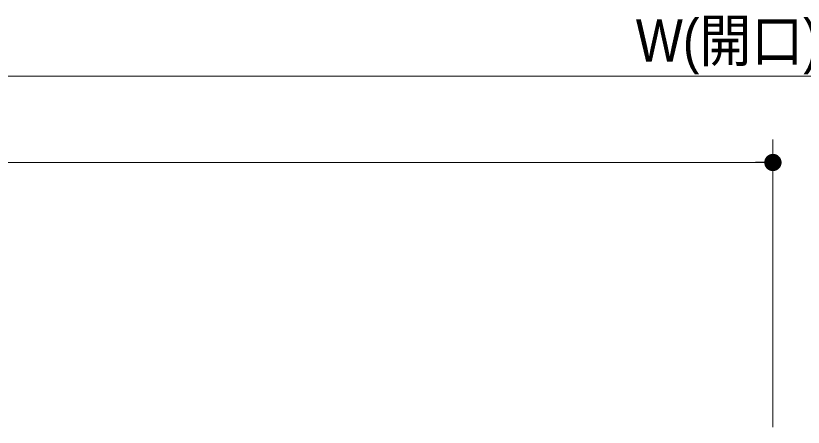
# Model space of a CAD drawing. Units: millimetres, scale not verified. Extents: x -6062 to 6062, y -3045 to 3045.
# Drawn here: x -3738 to -3054, y 197 to 554 of the extents above; entities that cross this region are included whole.
import ezdxf
from ezdxf.enums import TextEntityAlignment as Align

# ---------------------------------------------------------------- set-up
doc = ezdxf.new("R2010")
doc.units = ezdxf.units.MM
doc.header["$LTSCALE"] = 20
doc.layers.add('0-2_2寸法-1', color=7, linetype='Continuous', lineweight=15)
doc.layers.add('0-3_0', color=7, linetype='Continuous', lineweight=25)
doc.styles.add('ＭＳ Ｐゴシック', font='')
doc.styles.get('ＭＳ Ｐゴシック').set_extended_font_data('MS PGothic')

# ---------------------------------------------------------------- blocks, each defined once
blk = doc.blocks.new('_Dot')
at = {"layer": '0-3_0'}
blk.add_line((-10, 0), (-20, 0), dxfattribs=at)
for points in [[(0, 0), (-4.26, 9.05), (-3.09, 9.51)], [(0, 0), (-3.09, 9.51), (-1.87, 9.82)], [(0, 0), (-1.87, 9.82), (-0.63, 9.98)], [(0, 0), (-0.63, 9.98), (0.63, 9.98)], [(0, 0), (0.63, 9.98), (1.87, 9.82)], [(0, 0), (1.87, 9.82), (3.09, 9.51)], [(0, 0), (3.09, 9.51), (4.26, 9.05)], [(0, 0), (-10, 0), (-9.92, 1.25)], [(0, 0), (-9.92, -1.25), (-10, 0)], [(0, 0), (-9.92, 1.25), (-9.69, 2.49)], [(0, 0), (-9.69, -2.49), (-9.92, -1.25)], [(0, 0), (-9.69, 2.49), (-9.3, 3.68)], [(0, 0), (-9.3, -3.68), (-9.69, -2.49)], [(0, 0), (-9.3, 3.68), (-8.76, 4.82)], [(0, 0), (-8.76, -4.82), (-9.3, -3.68)], [(0, 0), (-8.76, 4.82), (-8.09, 5.88)], [(0, 0), (-8.09, -5.88), (-8.76, -4.82)], [(0, 0), (-8.09, 5.88), (-7.29, 6.85)], [(0, 0), (-7.29, -6.85), (-8.09, -5.88)], [(0, 0), (-7.29, 6.85), (-6.37, 7.71)], [(0, 0), (-6.37, -7.71), (-7.29, -6.85)], [(0, 0), (-6.37, 7.71), (-5.36, 8.44)], [(0, 0), (-5.36, -8.44), (-6.37, -7.71)], [(0, 0), (-5.36, 8.44), (-4.26, 9.05)], [(0, 0), (-4.26, -9.05), (-5.36, -8.44)], [(0, 0), (-3.09, -9.51), (-4.26, -9.05)], [(0, 0), (-1.87, -9.82), (-3.09, -9.51)], [(0, 0), (-0.63, -9.98), (-1.87, -9.82)], [(0, 0), (0.63, -9.98), (-0.63, -9.98)], [(0, 0), (4.26, 9.05), (5.36, 8.44)], [(0, 0), (5.36, 8.44), (6.37, 7.71)], [(0, 0), (6.37, 7.71), (7.29, 6.85)], [(0, 0), (7.29, 6.85), (8.09, 5.88)], [(0, 0), (8.09, 5.88), (8.76, 4.82)], [(0, 0), (8.76, 4.82), (9.3, 3.68)], [(0, 0), (9.3, 3.68), (9.69, 2.49)], [(0, 0), (9.69, 2.49), (9.92, 1.25)], [(0, 0), (9.92, 1.25), (10, 0)], [(0, 0), (1.87, -9.82), (0.63, -9.98)], [(0, 0), (3.09, -9.51), (1.87, -9.82)], [(0, 0), (4.26, -9.05), (3.09, -9.51)], [(0, 0), (5.36, -8.44), (4.26, -9.05)], [(0, 0), (6.37, -7.71), (5.36, -8.44)], [(0, 0), (7.29, -6.85), (6.37, -7.71)], [(0, 0), (8.09, -5.88), (7.29, -6.85)], [(0, 0), (8.76, -4.82), (8.09, -5.88)], [(0, 0), (9.3, -3.68), (8.76, -4.82)], [(0, 0), (9.69, -2.49), (9.3, -3.68)], [(0, 0), (9.92, -1.25), (9.69, -2.49)], [(0, 0), (10, 0), (9.92, -1.25)]]:
    blk.add_solid(points, dxfattribs=at)

msp = doc.modelspace()

# ---------------------------------------------------------------- linework, layer by layer
at = {"layer": '0-2_2寸法-1'}
for p, q in [((-5390.59, 502), (-722.61, 502)), ((-3080.6, 197), (-3080.6, 447)), ((-3095.6, 427), (-5390.59, 427))]:
    msp.add_line(p, q, dxfattribs=at)

# ---------------------------------------------------------------- block references
at = {"layer": '0-2_2寸法-1', "xscale": 0.7503418, "yscale": 0.7503418}
msp.add_blockref('_Dot', (-3080.6, 427), dxfattribs=at)

# ---------------------------------------------------------------- texts
at = {"layer": '0-2_2寸法-1', "style": 'ＭＳ Ｐゴシック', "width": 0.9}
msp.add_text('W(開口)=4698', height=36.69, dxfattribs=at).set_placement((-3199.53, 503.58), align=Align.BOTTOM_LEFT)

doc.saveas('drawing.dxf')
